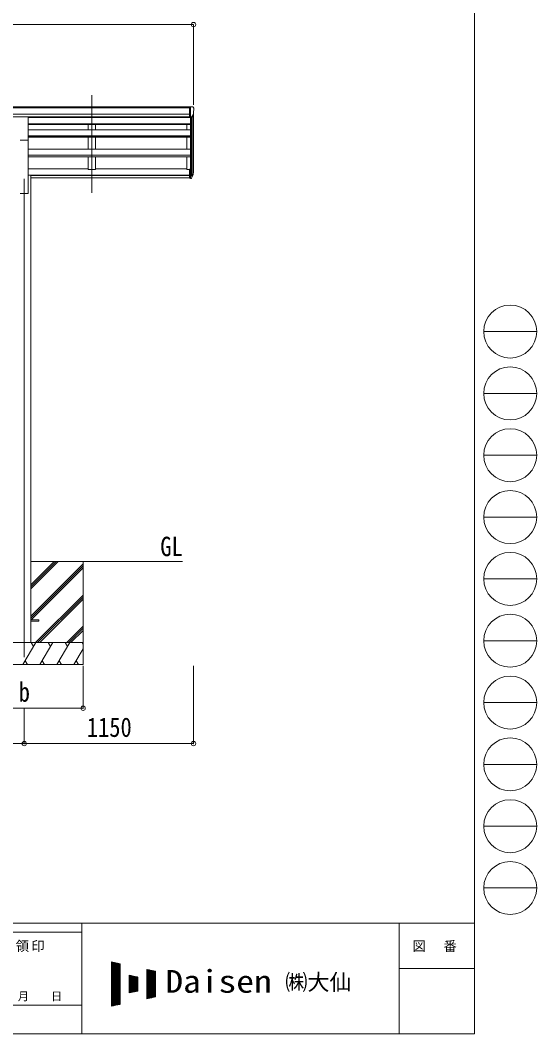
# Model space of a CAD drawing. Units: millimetres at full size, sheet at 1:30; details may follow other scales. Extents: x -8385 to 8479, y -5853 to 5787.
# Drawn here: x 4969 to 8479, y -5853 to 1032 of the extents above; entities that cross this region are included whole.
import ezdxf
from ezdxf.enums import TextEntityAlignment as Align

# ---------------------------------------------------------------- set-up
doc = ezdxf.new("R2010")
doc.units = ezdxf.units.MM
doc.header["$LTSCALE"] = 30
doc.header["$PDMODE"] = 32
doc.header["$PDSIZE"] = 30
for name, color, linetype, lineweight in [('0-0_0', 7, 'Continuous', 9), ('0-1_本体', 4, 'Continuous', 9), ('0-2_部品', 7, 'Continuous', 9), ('0-8_PARTS2', 2, 'Continuous', 9), ('0-A_寸法', 6, 'Continuous', 9), ('F-0_240', 7, 'Continuous', 9)]:
    doc.layers.add(name, color=color, linetype=linetype, lineweight=lineweight)
doc.styles.add('ＭＳ ゴシック', font='')
doc.styles.get('ＭＳ ゴシック').set_extended_font_data('MS Gothic')

msp = doc.modelspace()

# ---------------------------------------------------------------- linework, layer by layer
at = {"layer": '0-0_0'}
for p, q in [((5041.01, -2645.47), (6071.81, -2645.47)), ((5041.01, -2831.1), (5226.64, -2645.47)), ((5041.01, -2816.96), (5212.5, -2645.47)), ((5041.01, -2802.82), (5198.35, -2645.47)), ((5041.01, -3014.95), (5395.81, -2660.15)), ((5041.01, -3029.09), (5395.81, -2674.29)), ((5395.81, -2645.47), (5395.81, -3345.47)), ((5043.27, -3040.97), (5395.81, -2688.44)), ((5072.62, -3195.47), (5395.81, -2872.28)), ((5086.76, -3195.47), (5395.81, -2886.43)), ((5100.9, -3195.47), (5395.81, -2900.57)), ((5284.75, -3195.47), (5395.81, -3084.41)), ((5298.89, -3195.47), (5395.81, -3098.56)), ((5313.03, -3195.47), (5395.81, -3112.7)), ((5395.81, -3195.47), (4595.81, -3195.47)), ((4986.96, -3345.47), (5073.57, -3195.47)), ((5058.57, -3221.45), (5043.56, -3195.47)), ((5102.43, -3345.47), (5189.04, -3195.47)), ((5174.04, -3221.45), (5159.04, -3195.47)), ((5217.9, -3345.47), (5304.51, -3195.47)), ((5274.51, -3195.47), (5289.51, -3221.45)), ((5389.98, -3195.47), (5395.81, -3205.57)), ((5333.37, -3345.47), (5395.81, -3237.33)), ((4595.81, -3345.47), (5395.81, -3345.47)), ((5001.96, -3319.49), (5016.96, -3345.47)), ((5117.43, -3319.49), (5132.43, -3345.47)), ((5232.9, -3319.49), (5247.9, -3345.47)), ((5348.37, -3319.49), (5363.37, -3345.47))]:
    msp.add_line(p, q, dxfattribs=at)
at = {"layer": '0-1_本体'}
for p, q in [((772.31, 443.08), (6119.31, 443.08)), ((772.31, 437.73), (6119.31, 437.73)), ((772.31, 394.2), (6119.31, 394.2)), ((772.31, 376.53), (6119.31, 376.53)), ((5023.31, 374.16), (6119.31, 374.16)), ((5023.31, 371.15), (6125.81, 371.15)), ((5430.81, 374.16), (5430.81, 371.15)), ((5480.81, 374.16), (5480.81, 371.15)), ((6100.81, 371.15), (6100.81, 374.16)), ((6125.81, 371.7), (6125.81, 21.2)), ((6131.81, 372.17), (6131.81, -23.23)), ((6141.52, 387.53), (6141.52, -5.23)), ((6145.81, 17.35), (6145.81, 406.33)), ((6125.81, 329), (5023.31, 329)), ((6125.81, 327.61), (5023.31, 327.61)), ((6125.81, 323.83), (5023.31, 323.83)), ((6125.81, 287.76), (5023.31, 287.76)), ((5430.81, 323.83), (5430.81, 287.76)), ((5480.81, 323.83), (5480.81, 287.76)), ((6100.81, 287.76), (6100.81, 323.83)), ((6125.81, 247.02), (5023.31, 247.02)), ((6125.81, 245.54), (5023.31, 245.54)), ((5023.31, -145.49), (5023.31, 242.74)), ((6125.81, 238.75), (5023.31, 238.75)), ((5430.81, 238.75), (5430.81, 155.39)), ((5480.81, 238.75), (5480.81, 155.39)), ((6100.81, 155.39), (6100.81, 238.75)), ((5023.31, 155.39), (6125.81, 155.39)), ((6125.81, 116.18), (5023.31, 116.18)), ((6125.81, 114.71), (5023.31, 114.71)), ((6125.81, 105.04), (5023.31, 105.04)), ((5430.81, 105.22), (5430.81, 18.98)), ((5480.81, 105.22), (5480.81, 18.98)), ((6100.81, 18.98), (6100.81, 105.04)), ((5023.31, 23.8), (5430.81, 23.8)), ((5480.81, 19), (5430.81, 19)), ((5480.81, 23.8), (6100.81, 23.8)), ((6100.81, 19), (6119.31, 19)), ((5023.31, -19.11), (5041.01, -19.11)), ((5041.01, -19.11), (5041.01, -3195.49)), ((5041.01, -20.51), (6119.31, -20.51)), ((5041.01, -21.89), (6119.31, -21.89)), ((5041.01, -39.07), (6119.31, -39.07)), ((4968.31, -145.49), (5023.31, -145.49))]:
    msp.add_line(p, q, dxfattribs=at)
at = {"layer": '0-2_部品'}
for p, q in [((6119.31, 445.13), (6109.31, 445.04)), ((6109.31, 443.53), (6109.31, 445.04)), ((6119.31, 373.15), (6119.31, 445.13)), ((6137.81, 445.13), (6119.31, 445.13)), ((6125.81, 372.15), (6125.81, 445.13)), ((6137.81, 445.13), (6140.14, 444.99)), ((6140.9, 444.56), (6144.96, 438.76)), ((6147.81, 435.76), (6147.81, 435.13)), ((4968.31, 375.26), (5023.31, 375.26)), ((5023.31, 218.31), (5023.31, 375.26)), ((6119.31, 373.15), (6125.81, 373.15)), ((6125.81, 372.15), (6131.02, 372.47)), ((6133.43, 373.96), (6142.71, 390.03)), ((4968.31, 218.31), (5023.31, 218.31)), ((6119.31, 19.82), (6119.31, -41.24)), ((6119.31, 19.82), (6125.81, 19.82)), ((6125.81, 19.82), (6125.81, -42.06)), ((6119.31, -18.49), (6125.81, -18.49)), ((6119.31, -23.89), (6125.81, -23.89)), ((6119.31, -41.24), (6125.81, -41.24)), ((6125.81, -24.89), (6130.94, -24.89)), ((6125.81, -26.89), (6130.65, -26.89)), ((6125.81, -42.06), (6130.65, -42.06)), ((6132.24, -24.14), (6142, -5.72)), ((6143.42, -6.22), (6133.25, -25.39)), ((6140.83, -23.07), (6133.25, -40.56))]:
    msp.add_line(p, q, dxfattribs=at)
at = {"layer": '0-2_部品', "color": 4}
msp.add_line((5095.81, -3040.97), (5041.01, -3040.97), dxfattribs=at)
msp.add_lwpolyline([(5095.81, -3040.97), (5095.81, -3049.97), (5041.01, -3049.97)], dxfattribs=at)
at = {"layer": '0-2_部品'}
for centre, radius, start, end in [((6140.08, 443.99), 1, 35, 86.5), ((5945.81, 435.13), 202, 347.09739, 0), ((6144.81, 435.76), 3, 0, 87), ((6130.83, 375.46), 3, 273.5, 330), ((6012.59, 13.01), 133.22, 344.28698, 356.72013), ((6057.86, 20.23), 88.05, 342.78929, 2.77608), ((6057.15, 15.95), 89.07, 345.58812, 5.50424), ((6130.65, -23.89), 3, 270, 330), ((6130.65, -39.06), 3, 270, 330), ((6130.94, -23.39), 1.5, 270, 330)]:
    msp.add_arc(centre, radius, start, end, dxfattribs=at)
at = {"layer": '0-8_PARTS2'}
for p, q in [((5455.81, -139.27), (5455.81, 523.26)), ((4995.81, -45.47), (4995.81, -3295.47))]:
    msp.add_line(p, q, dxfattribs=at)
at = {"layer": '0-A_寸法'}
for p, q in [((745.81, 1002.89), (6145.81, 1002.89)), ((6145.81, 1002.89), (6145.81, 457.26)), ((5395.81, -3641.86), (5395.81, -3352.89)), ((6145.81, -3881.84), (6145.81, -3352.89)), ((4595.81, -3641.86), (5395.81, -3641.86)), ((4995.81, -3881.84), (4995.81, -3641.86)), ((1895.81, -3881.84), (4995.81, -3881.84)), ((4995.81, -3881.84), (6145.81, -3881.84))]:
    msp.add_line(p, q, dxfattribs=at)
for p in [(6145.81, 1002.89), (5395.81, -3641.86), (4995.81, -3881.84), (6145.81, -3881.84)]:
    msp.add_point(p, dxfattribs=at)
at = {"layer": 'F-0_240', "color": 5}
for p, q in [((8054.55, 5787.34), (8054.55, -5852.66)), ((-8385.45, -5102.66), (8054.55, -5102.66)), ((-8385.45, -5162.66), (5387.79, -5162.66)), ((5387.79, -5102.66), (5387.79, -5852.66)), ((7544.54, -5102.66), (7544.54, -5852.66)), ((7544.54, -5410.16), (8054.55, -5410.16)), ((4547.79, -5657.66), (5387.79, -5657.66)), ((-8385.45, -5852.66), (8054.55, -5852.66))]:
    msp.add_line(p, q, dxfattribs=at)
at = {"layer": 'F-0_240', "color": 4}
for p, q in [((8118.66, -1082.66), (8478.66, -1082.66)), ((8118.66, -1502.66), (8478.66, -1502.66)), ((8118.66, -1922.66), (8478.66, -1922.66)), ((8118.66, -2342.66), (8478.66, -2342.66)), ((8118.66, -2762.66), (8478.66, -2762.66)), ((8118.66, -3182.66), (8478.66, -3182.66)), ((8118.66, -3602.66), (8478.66, -3602.66)), ((8118.66, -4022.66), (8478.66, -4022.66)), ((8118.66, -4442.66), (8478.66, -4442.66)), ((8118.66, -4862.66), (8478.66, -4862.66))]:
    msp.add_line(p, q, dxfattribs=at)
at = {"layer": 'F-0_240'}
for p, q in [((5587.75, -5365.26), (5647.75, -5377.76)), ((5587.75, -5365.26), (5587.75, -5665.26)), ((5587.75, -5368.08), (5601.3, -5368.08)), ((5589.53, -5664.89), (5589.53, -5365.63)), ((5592.53, -5664.26), (5592.53, -5366.25)), ((5595.53, -5663.64), (5595.53, -5366.88)), ((5598.53, -5663.01), (5598.53, -5367.5)), ((5601.53, -5662.39), (5601.53, -5368.13)), ((5604.53, -5661.76), (5604.53, -5368.75)), ((5607.53, -5661.14), (5607.53, -5369.38)), ((5610.53, -5660.51), (5610.53, -5370)), ((5587.75, -5371.08), (5615.7, -5371.08)), ((5587.75, -5374.08), (5630.1, -5374.08)), ((5587.75, -5377.08), (5644.5, -5377.08)), ((5587.75, -5380.08), (5647.75, -5380.08)), ((5587.75, -5383.08), (5647.75, -5383.08)), ((5587.75, -5386.08), (5647.75, -5386.08)), ((5587.75, -5389.08), (5647.75, -5389.08)), ((5587.75, -5392.08), (5647.75, -5392.08)), ((5587.75, -5395.08), (5647.75, -5395.08)), ((5587.75, -5398.08), (5647.75, -5398.08)), ((5587.75, -5401.08), (5647.75, -5401.08)), ((5587.75, -5404.08), (5647.75, -5404.08)), ((5587.75, -5407.08), (5647.75, -5407.08)), ((5587.75, -5410.08), (5647.75, -5410.08)), ((5587.75, -5413.08), (5647.75, -5413.08)), ((5587.75, -5416.08), (5647.75, -5416.08)), ((5587.75, -5419.08), (5647.75, -5419.08)), ((5587.75, -5422.08), (5647.75, -5422.08)), ((5587.75, -5425.08), (5647.75, -5425.08)), ((5587.75, -5428.08), (5647.75, -5428.08)), ((5587.75, -5431.08), (5647.75, -5431.08)), ((5587.75, -5434.08), (5647.75, -5434.08)), ((5587.75, -5437.08), (5647.75, -5437.08)), ((5613.53, -5659.89), (5613.53, -5370.63)), ((5616.53, -5659.26), (5616.53, -5371.25)), ((5619.53, -5658.64), (5619.53, -5371.88)), ((5622.53, -5658.01), (5622.53, -5372.5)), ((5625.53, -5657.39), (5625.53, -5373.13)), ((5628.53, -5656.76), (5628.53, -5373.75)), ((5631.53, -5656.14), (5631.53, -5374.38)), ((5634.53, -5655.51), (5634.53, -5375)), ((5637.53, -5654.89), (5637.53, -5375.63)), ((5640.53, -5654.26), (5640.53, -5376.25)), ((5643.53, -5653.64), (5643.53, -5376.88)), ((5646.53, -5653.01), (5646.53, -5377.5)), ((5647.75, -5377.76), (5647.75, -5652.76)), ((5827.75, -5415.26), (5887.75, -5427.76)), ((5827.75, -5415.26), (5827.75, -5615.26)), ((5827.75, -5416.08), (5831.7, -5416.08)), ((5827.75, -5419.08), (5846.1, -5419.08)), ((5827.75, -5422.08), (5860.5, -5422.08)), ((5827.75, -5425.08), (5874.9, -5425.08)), ((5827.75, -5428.08), (5887.75, -5428.08)), ((5827.75, -5431.08), (5887.75, -5431.08)), ((5827.75, -5434.08), (5887.75, -5434.08)), ((5827.75, -5437.08), (5887.75, -5437.08)), ((5829.53, -5614.89), (5829.53, -5415.63)), ((5832.53, -5614.26), (5832.53, -5416.25)), ((5835.53, -5613.64), (5835.53, -5416.88)), ((5838.53, -5613.01), (5838.53, -5417.5)), ((5841.53, -5612.39), (5841.53, -5418.13)), ((5844.53, -5611.76), (5844.53, -5418.75)), ((5847.53, -5611.14), (5847.53, -5419.38)), ((5850.53, -5610.51), (5850.53, -5420)), ((5853.53, -5609.89), (5853.53, -5420.63)), ((5856.53, -5609.26), (5856.53, -5421.25)), ((5859.53, -5608.64), (5859.53, -5421.88)), ((5862.53, -5608.01), (5862.53, -5422.5)), ((5865.53, -5607.39), (5865.53, -5423.13)), ((5868.53, -5606.76), (5868.53, -5423.75)), ((5871.53, -5606.14), (5871.53, -5424.38)), ((5874.53, -5605.51), (5874.53, -5425)), ((5877.53, -5604.89), (5877.53, -5425.63)), ((5880.53, -5604.26), (5880.53, -5426.25)), ((5883.53, -5603.64), (5883.53, -5426.88)), ((5886.53, -5603.01), (5886.53, -5427.5)), ((5887.75, -5427.76), (5887.75, -5602.76)), ((5587.75, -5440.08), (5647.75, -5440.08)), ((5587.75, -5443.08), (5647.75, -5443.08)), ((5587.75, -5446.08), (5647.75, -5446.08)), ((5587.75, -5449.08), (5647.75, -5449.08)), ((5587.75, -5452.08), (5647.75, -5452.08)), ((5587.75, -5455.08), (5647.75, -5455.08)), ((5587.75, -5458.08), (5647.75, -5458.08)), ((5587.75, -5461.08), (5647.75, -5461.08)), ((5587.75, -5464.08), (5647.75, -5464.08)), ((5587.75, -5467.08), (5647.75, -5467.08)), ((5587.75, -5470.08), (5647.75, -5470.08)), ((5587.75, -5473.08), (5647.75, -5473.08)), ((5587.75, -5476.08), (5647.75, -5476.08)), ((5587.75, -5479.08), (5647.75, -5479.08)), ((5587.75, -5482.08), (5647.75, -5482.08)), ((5587.75, -5485.08), (5647.75, -5485.08)), ((5587.75, -5488.08), (5647.75, -5488.08)), ((5587.75, -5491.08), (5647.75, -5491.08)), ((5587.75, -5494.08), (5647.75, -5494.08)), ((5587.75, -5497.08), (5647.75, -5497.08)), ((5587.75, -5500.08), (5647.75, -5500.08)), ((5587.75, -5503.08), (5647.75, -5503.08)), ((5587.75, -5506.08), (5647.75, -5506.08)), ((5707.75, -5455.26), (5767.75, -5467.76)), ((5707.75, -5455.26), (5707.75, -5575.26)), ((5707.75, -5458.08), (5721.3, -5458.08)), ((5707.75, -5461.08), (5735.7, -5461.08)), ((5707.75, -5464.08), (5750.1, -5464.08)), ((5707.75, -5467.08), (5764.5, -5467.08)), ((5707.75, -5470.08), (5767.75, -5470.08)), ((5707.75, -5473.08), (5767.75, -5473.08)), ((5707.75, -5476.08), (5767.75, -5476.08)), ((5707.75, -5479.08), (5767.75, -5479.08)), ((5707.75, -5482.08), (5767.75, -5482.08)), ((5707.75, -5485.08), (5767.75, -5485.08)), ((5707.75, -5488.08), (5767.75, -5488.08)), ((5707.75, -5491.08), (5767.75, -5491.08)), ((5707.75, -5494.08), (5767.75, -5494.08)), ((5707.75, -5497.08), (5767.75, -5497.08)), ((5707.75, -5500.08), (5767.75, -5500.08)), ((5707.75, -5503.08), (5767.75, -5503.08)), ((5707.75, -5506.08), (5767.75, -5506.08)), ((5709.53, -5574.89), (5709.53, -5455.63)), ((5712.53, -5574.26), (5712.53, -5456.25)), ((5715.53, -5573.64), (5715.53, -5456.88)), ((5718.53, -5573.01), (5718.53, -5457.5)), ((5721.53, -5572.39), (5721.53, -5458.13)), ((5724.53, -5571.76), (5724.53, -5458.75)), ((5727.53, -5571.14), (5727.53, -5459.38)), ((5730.53, -5570.51), (5730.53, -5460)), ((5733.53, -5569.89), (5733.53, -5460.63)), ((5736.53, -5569.26), (5736.53, -5461.25)), ((5739.53, -5568.64), (5739.53, -5461.88)), ((5742.53, -5568.01), (5742.53, -5462.5)), ((5745.53, -5567.39), (5745.53, -5463.13)), ((5748.53, -5566.76), (5748.53, -5463.75)), ((5751.53, -5566.14), (5751.53, -5464.38)), ((5754.53, -5565.51), (5754.53, -5465)), ((5757.53, -5564.89), (5757.53, -5465.63)), ((5760.53, -5564.26), (5760.53, -5466.25)), ((5763.53, -5563.64), (5763.53, -5466.88)), ((5766.53, -5563.01), (5766.53, -5467.5)), ((5767.75, -5467.76), (5767.75, -5562.76)), ((5827.75, -5440.08), (5887.75, -5440.08)), ((5827.75, -5443.08), (5887.75, -5443.08)), ((5827.75, -5446.08), (5887.75, -5446.08)), ((5827.75, -5449.08), (5887.75, -5449.08)), ((5827.75, -5452.08), (5887.75, -5452.08)), ((5827.75, -5455.08), (5887.75, -5455.08)), ((5827.75, -5458.08), (5887.75, -5458.08)), ((5827.75, -5461.08), (5887.75, -5461.08)), ((5827.75, -5464.08), (5887.75, -5464.08)), ((5827.75, -5467.08), (5887.75, -5467.08)), ((5827.75, -5470.08), (5887.75, -5470.08)), ((5827.75, -5473.08), (5887.75, -5473.08)), ((5827.75, -5476.08), (5887.75, -5476.08)), ((5827.75, -5479.08), (5887.75, -5479.08)), ((5827.75, -5482.08), (5887.75, -5482.08)), ((5827.75, -5485.08), (5887.75, -5485.08)), ((5827.75, -5488.08), (5887.75, -5488.08)), ((5827.75, -5491.08), (5887.75, -5491.08)), ((5827.75, -5494.08), (5887.75, -5494.08)), ((5827.75, -5497.08), (5887.75, -5497.08)), ((5827.75, -5500.08), (5887.75, -5500.08)), ((5827.75, -5503.08), (5887.75, -5503.08)), ((5827.75, -5506.08), (5887.75, -5506.08)), ((5587.75, -5509.08), (5647.75, -5509.08)), ((5587.75, -5512.08), (5647.75, -5512.08)), ((5587.75, -5515.08), (5647.75, -5515.08)), ((5587.75, -5518.08), (5647.75, -5518.08)), ((5587.75, -5521.08), (5647.75, -5521.08)), ((5587.75, -5524.08), (5647.75, -5524.08)), ((5587.75, -5527.08), (5647.75, -5527.08)), ((5587.75, -5530.08), (5647.75, -5530.08)), ((5587.75, -5533.08), (5647.75, -5533.08)), ((5587.75, -5536.08), (5647.75, -5536.08)), ((5587.75, -5539.08), (5647.75, -5539.08)), ((5587.75, -5542.08), (5647.75, -5542.08)), ((5587.75, -5545.08), (5647.75, -5545.08)), ((5587.75, -5548.08), (5647.75, -5548.08)), ((5587.75, -5551.08), (5647.75, -5551.08)), ((5587.75, -5554.08), (5647.75, -5554.08)), ((5587.75, -5557.08), (5647.75, -5557.08)), ((5587.75, -5560.08), (5647.75, -5560.08)), ((5587.75, -5563.08), (5647.75, -5563.08)), ((5587.75, -5566.08), (5647.75, -5566.08)), ((5587.75, -5569.08), (5647.75, -5569.08)), ((5587.75, -5572.08), (5647.75, -5572.08)), ((5587.75, -5575.08), (5647.75, -5575.08)), ((5707.75, -5509.08), (5767.75, -5509.08)), ((5707.75, -5512.08), (5767.75, -5512.08)), ((5707.75, -5515.08), (5767.75, -5515.08)), ((5707.75, -5518.08), (5767.75, -5518.08)), ((5707.75, -5521.08), (5767.75, -5521.08)), ((5707.75, -5524.08), (5767.75, -5524.08)), ((5707.75, -5527.08), (5767.75, -5527.08)), ((5707.75, -5530.08), (5767.75, -5530.08)), ((5707.75, -5533.08), (5767.75, -5533.08)), ((5707.75, -5536.08), (5767.75, -5536.08)), ((5707.75, -5539.08), (5767.75, -5539.08)), ((5707.75, -5542.08), (5767.75, -5542.08)), ((5707.75, -5545.08), (5767.75, -5545.08)), ((5707.75, -5548.08), (5767.75, -5548.08)), ((5707.75, -5551.08), (5767.75, -5551.08)), ((5707.75, -5554.08), (5767.75, -5554.08)), ((5707.75, -5557.08), (5767.75, -5557.08)), ((5707.75, -5560.08), (5767.75, -5560.08)), ((5707.75, -5575.26), (5767.75, -5562.76)), ((5707.75, -5563.08), (5766.2, -5563.08)), ((5707.75, -5566.08), (5751.8, -5566.08)), ((5707.75, -5569.08), (5737.4, -5569.08)), ((5707.75, -5572.08), (5723, -5572.08)), ((5707.75, -5575.08), (5708.6, -5575.08)), ((5827.75, -5509.08), (5887.75, -5509.08)), ((5827.75, -5512.08), (5887.75, -5512.08)), ((5827.75, -5515.08), (5887.75, -5515.08)), ((5827.75, -5518.08), (5887.75, -5518.08)), ((5827.75, -5521.08), (5887.75, -5521.08)), ((5827.75, -5524.08), (5887.75, -5524.08)), ((5827.75, -5527.08), (5887.75, -5527.08)), ((5827.75, -5530.08), (5887.75, -5530.08)), ((5827.75, -5533.08), (5887.75, -5533.08)), ((5827.75, -5536.08), (5887.75, -5536.08)), ((5827.75, -5539.08), (5887.75, -5539.08)), ((5827.75, -5542.08), (5887.75, -5542.08)), ((5827.75, -5545.08), (5887.75, -5545.08)), ((5827.75, -5548.08), (5887.75, -5548.08)), ((5827.75, -5551.08), (5887.75, -5551.08)), ((5827.75, -5554.08), (5887.75, -5554.08)), ((5827.75, -5557.08), (5887.75, -5557.08)), ((5827.75, -5560.08), (5887.75, -5560.08)), ((5827.75, -5563.08), (5887.75, -5563.08)), ((5827.75, -5566.08), (5887.75, -5566.08)), ((5827.75, -5569.08), (5887.75, -5569.08)), ((5827.75, -5572.08), (5887.75, -5572.08)), ((5827.75, -5575.08), (5887.75, -5575.08)), ((5587.75, -5578.08), (5647.75, -5578.08)), ((5587.75, -5581.08), (5647.75, -5581.08)), ((5587.75, -5584.08), (5647.75, -5584.08)), ((5587.75, -5587.08), (5647.75, -5587.08)), ((5587.75, -5590.08), (5647.75, -5590.08)), ((5587.75, -5593.08), (5647.75, -5593.08)), ((5587.75, -5596.08), (5647.75, -5596.08)), ((5587.75, -5599.08), (5647.75, -5599.08)), ((5587.75, -5602.08), (5647.75, -5602.08)), ((5587.75, -5605.08), (5647.75, -5605.08)), ((5587.75, -5608.08), (5647.75, -5608.08)), ((5587.75, -5611.08), (5647.75, -5611.08)), ((5587.75, -5614.08), (5647.75, -5614.08)), ((5587.75, -5617.08), (5647.75, -5617.08)), ((5587.75, -5620.08), (5647.75, -5620.08)), ((5587.75, -5623.08), (5647.75, -5623.08)), ((5587.75, -5626.08), (5647.75, -5626.08)), ((5587.75, -5629.08), (5647.75, -5629.08)), ((5587.75, -5632.08), (5647.75, -5632.08)), ((5587.75, -5635.08), (5647.75, -5635.08)), ((5587.75, -5638.08), (5647.75, -5638.08)), ((5587.75, -5641.08), (5647.75, -5641.08)), ((5587.75, -5644.08), (5647.75, -5644.08)), ((5827.75, -5578.08), (5887.75, -5578.08)), ((5827.75, -5581.08), (5887.75, -5581.08)), ((5827.75, -5584.08), (5887.75, -5584.08)), ((5827.75, -5587.08), (5887.75, -5587.08)), ((5827.75, -5590.08), (5887.75, -5590.08)), ((5827.75, -5593.08), (5887.75, -5593.08)), ((5827.75, -5596.08), (5887.75, -5596.08)), ((5827.75, -5599.08), (5887.75, -5599.08)), ((5827.75, -5602.08), (5887.75, -5602.08)), ((5887.75, -5602.76), (5827.75, -5615.26)), ((5827.75, -5605.08), (5876.6, -5605.08)), ((5827.75, -5608.08), (5862.2, -5608.08)), ((5827.75, -5611.08), (5847.8, -5611.08)), ((5827.75, -5614.08), (5833.4, -5614.08)), ((5587.75, -5647.08), (5647.75, -5647.08)), ((5587.75, -5650.08), (5647.75, -5650.08)), ((5647.75, -5652.76), (5587.75, -5665.26)), ((5587.75, -5653.08), (5646.2, -5653.08)), ((5587.75, -5656.08), (5631.8, -5656.08)), ((5587.75, -5659.08), (5617.4, -5659.08)), ((5587.75, -5662.08), (5603, -5662.08)), ((5587.75, -5665.08), (5588.6, -5665.08))]:
    msp.add_line(p, q, dxfattribs=at)
at = {"layer": 'F-0_240', "color": 4}
for centre in [(8298.66, -1082.66), (8298.66, -1502.66), (8298.66, -1922.66), (8298.66, -2342.66), (8298.66, -2762.66), (8298.66, -3182.66), (8298.66, -3602.66), (8298.66, -4022.66), (8298.66, -4442.66), (8298.66, -4862.66)]:
    msp.add_circle(centre, 180, dxfattribs=at)

# ---------------------------------------------------------------- texts
at = {"layer": '0-0_0', "style": 'ＭＳ ゴシック', "width": 0.85}
msp.add_text('GL', height=132, dxfattribs=at).set_placement((5920.27, -2647.91), align=Align.BOTTOM_LEFT)
at = {"layer": '0-A_寸法', "color": 7, "style": 'ＭＳ ゴシック', "width": 0.85}
for s, p in [('b', (4958.31, -3636.86)), ('1150', (5420.81, -3875.84))]:
    msp.add_text(s, height=132, dxfattribs=at).set_placement(p, align=Align.BOTTOM_LEFT)
at = {"layer": 'F-0_240', "style": 'ＭＳ ゴシック', "width": 1.15}
msp.add_text('Daisen', height=154, dxfattribs=at).set_placement((5954.61, -5620.26), align=Align.BOTTOM_LEFT)
at = {"layer": 'F-0_240', "style": 'ＭＳ ゴシック'}
for s, height, p in [('㈱大仙\u3000', 110, (6770.01, -5590.26)), ('年\u3000\u3000月\u3000\u3000日', 54.99, (4727.79, -5642.66))]:
    msp.add_text(s, height=height, dxfattribs=at).set_placement(p, align=Align.BOTTOM_LEFT)
at = {"layer": 'F-0_240', "char_height": 65.98, "attachment_point": 7, "style": 'ＭＳ ゴシック'}
for s, insert in [('\\T1.17;御受領印', (4727.79, -5297.66)), ('\\T1.17;図\u3000番', (7634.54, -5297.66))]:
    msp.add_mtext(s, dxfattribs=dict(at, insert=insert))

doc.saveas('drawing.dxf')
